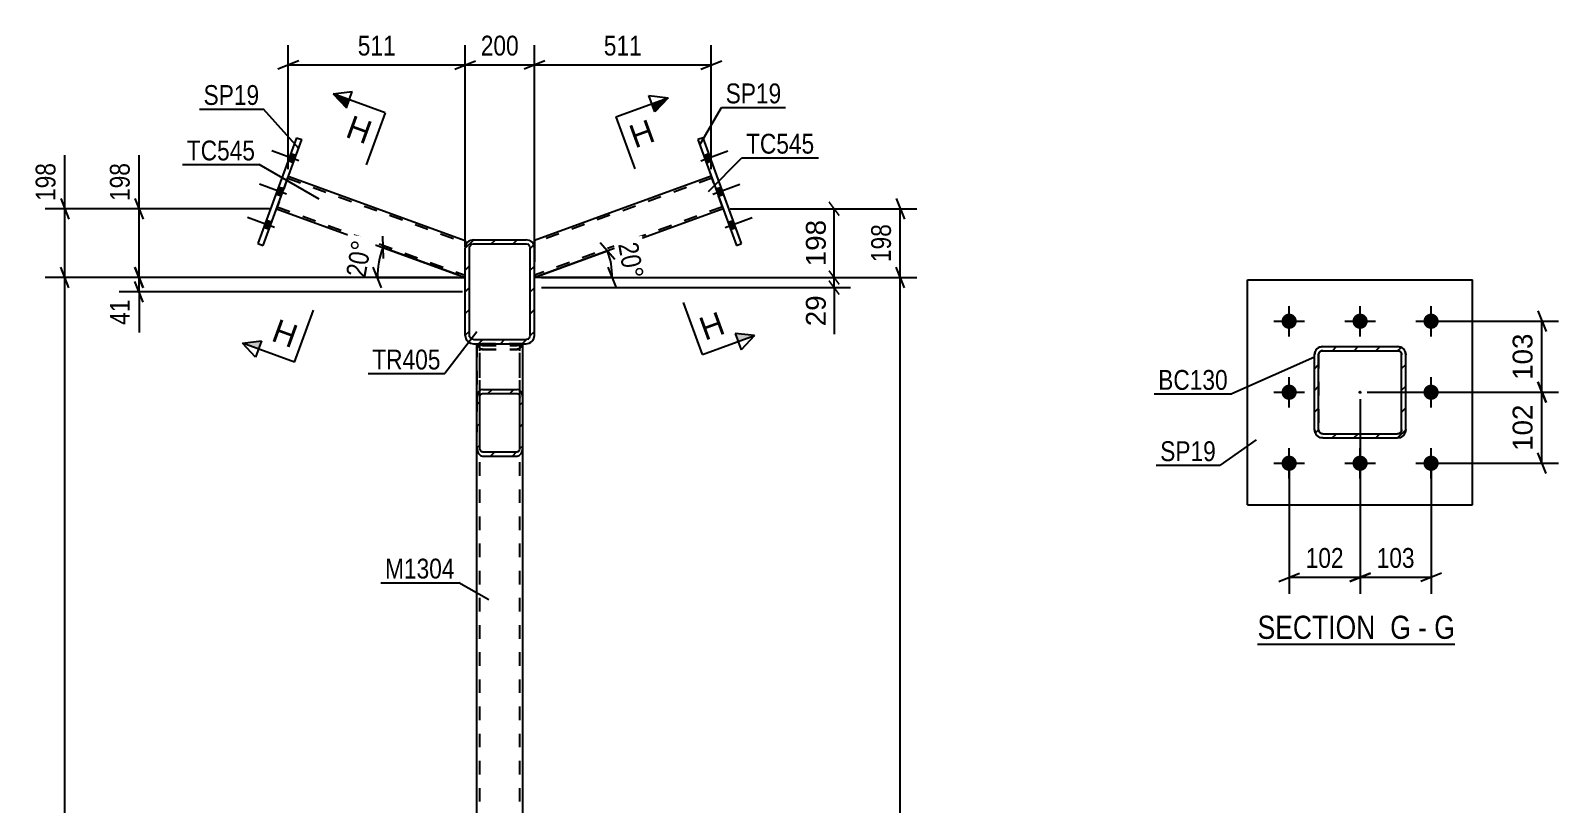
# Model space of a CAD drawing. Header units: millimetres. Extents: x 0 to 1189, y 0 to 841.
# Drawn here: x 188.8 to 409.5, y 164.5 to 276.2 of the extents above; entities that cross this region are included whole.
import ezdxf

# ---------------------------------------------------------------- set-up
doc = ezdxf.new("R2010")
doc.units = ezdxf.units.MM
doc.linetypes.add('DXK_LINE_DOT2', pattern=[3.9198, 1.9599, -1.9599])
doc.linetypes.add('DXK_LINE_DOT3', pattern=[5.9187, 2.979, -0.9799, 0.9799, -0.9799])
doc.styles.add('Arial', font='ARIAL.TTF', dxfattribs={"height": 0.2})
doc.styles.add('Arial Narrow', font='ARIALN.TTF', dxfattribs={"height": 0.2})

# ---------------------------------------------------------------- blocks, each defined once
blk = doc.blocks.new('Unknown-717048542-12 - 9807')
at = {"color": 6, "linetype": 'Continuous'}
blk.add_line((366.06, 187.65), (394.56, 187.65), dxfattribs=at)
at = {"color": 0, "linetype": 'Continuous'}
blk.add_wipeout([(384.17, 188.4), (384.17, 191.9), (366.06, 191.9), (366.06, 188.4)], dxfattribs=at)
at = {"color": 7, "linetype": 'Continuous', "style": 'Arial Narrow'}
blk.add_text('SECTION ', height=3.34, dxfattribs=at).set_placement((366.06, 188.4))
at = {"color": 0, "linetype": 'Continuous'}
blk.add_wipeout([(388.2, 188.4), (388.2, 191.9), (385.22, 191.9), (385.22, 188.4)], dxfattribs=at)
at = {"color": 7, "linetype": 'Continuous', "style": 'Arial Narrow'}
blk.add_text('G', height=3.34, dxfattribs=at).set_placement((385.22, 188.4))
at = {"color": 0, "linetype": 'Continuous'}
blk.add_wipeout([(390.53, 188.4), (390.53, 191.9), (389.25, 191.9), (389.25, 188.4)], dxfattribs=at)
at = {"color": 7, "linetype": 'Continuous', "style": 'Arial Narrow'}
blk.add_text('-', height=3.34, dxfattribs=at).set_placement((389.25, 188.4))
at = {"color": 0, "linetype": 'Continuous'}
blk.add_wipeout([(394.56, 188.4), (394.56, 191.9), (391.58, 191.9), (391.58, 188.4)], dxfattribs=at)
at = {"color": 7, "linetype": 'Continuous', "style": 'Arial Narrow'}
blk.add_text('G', height=3.34, dxfattribs=at).set_placement((391.58, 188.4))
blk = doc.blocks.new('Part-717048542-9842 - 9807')
at = {"linetype": 'Continuous'}
h = blk.add_hatch(dxfattribs=at)
h.set_pattern_fill('', scale=0.7, style=0, pattern_type=0)
h.set_pattern_definition([(45, (386.2725, 217.401), (-1.57154, 1.57154), [])])
h.paths.add_polyline_path([(375.47, 217.4), (386.27, 217.4), (386.73, 217.49), (387.12, 217.75), (387.38, 218.14), (387.47, 218.6), (387.47, 229.4), (387.38, 229.86), (387.12, 230.25), (386.73, 230.51), (386.27, 230.6), (375.47, 230.6), (375.01, 230.51), (374.62, 230.25), (374.36, 229.86), (374.27, 229.4), (374.27, 218.6), (374.36, 218.14), (374.62, 217.75), (375.01, 217.49)])
h.paths.add_polyline_path([(374.92, 218.37), (374.87, 218.6), (374.87, 229.4), (374.92, 229.63), (375.05, 229.83), (375.24, 229.96), (375.47, 230), (386.27, 230), (386.5, 229.96), (386.7, 229.83), (386.83, 229.63), (386.87, 229.4), (386.87, 218.6), (386.83, 218.37), (386.7, 218.18), (386.5, 218.05), (386.27, 218), (375.47, 218), (375.24, 218.05), (375.05, 218.18)])
blk.add_hatch(color=30, dxfattribs=at).paths.add_polyline_path([(380.87, 223.9, -1), (380.87, 224.1, -1)])
at = {"color": 7, "linetype": 'DXK_LINE_DOT2'}
for p, q in [((374.27, 229.4), (374.36, 229.86)), ((374.92, 229.63), (374.87, 229.4)), ((375.05, 229.83), (374.92, 229.63)), ((375.01, 230.51), (375.47, 230.6)), ((375.24, 229.96), (375.05, 229.83)), ((375.47, 230), (375.24, 229.96)), ((375.47, 230.6), (386.27, 230.6)), ((375.47, 230), (386.27, 230)), ((386.27, 230.6), (386.73, 230.51)), ((386.5, 229.96), (386.27, 230)), ((386.7, 229.83), (386.5, 229.96)), ((386.83, 229.63), (386.7, 229.83)), ((386.87, 229.4), (386.83, 229.63)), ((387.38, 229.86), (387.47, 229.4)), ((374.27, 218.6), (374.27, 229.4)), ((374.87, 229.4), (374.87, 218.6)), ((386.87, 218.6), (386.87, 229.4)), ((387.47, 218.6), (387.47, 229.4)), ((374.36, 218.14), (374.27, 218.6)), ((374.87, 218.6), (374.92, 218.37)), ((386.83, 218.37), (386.87, 218.6)), ((387.47, 218.6), (387.38, 218.14)), ((374.92, 218.37), (375.05, 218.18)), ((375.47, 217.4), (375.01, 217.49)), ((375.05, 218.18), (375.24, 218.05)), ((375.24, 218.05), (375.47, 218)), ((375.47, 218), (386.27, 218)), ((375.47, 217.4), (386.27, 217.4)), ((386.27, 218), (386.5, 218.05)), ((386.73, 217.49), (386.27, 217.4)), ((386.5, 218.05), (386.7, 218.18)), ((386.7, 218.18), (386.83, 218.37))]:
    blk.add_line(p, q, dxfattribs=at)
at = {"color": 2, "linetype": 'Continuous'}
for p, q in [((374.36, 229.86), (374.27, 229.4)), ((374.87, 229.4), (374.92, 229.63)), ((374.92, 229.63), (375.05, 229.83)), ((375.47, 230.6), (375.01, 230.51)), ((375.05, 229.83), (375.24, 229.96)), ((375.24, 229.96), (375.47, 230)), ((375.47, 230.6), (386.27, 230.6)), ((375.47, 230), (386.27, 230)), ((386.73, 230.51), (386.27, 230.6)), ((386.27, 230), (386.5, 229.96)), ((386.5, 229.96), (386.7, 229.83)), ((386.7, 229.83), (386.83, 229.63)), ((386.83, 229.63), (386.87, 229.4)), ((387.47, 229.4), (387.38, 229.86)), ((374.27, 218.6), (374.27, 229.4)), ((374.87, 218.6), (374.87, 229.4)), ((386.87, 218.6), (386.87, 229.4)), ((387.47, 218.6), (387.47, 229.4)), ((374.27, 218.6), (374.36, 218.14)), ((374.92, 218.37), (374.87, 218.6)), ((386.87, 218.6), (386.83, 218.37)), ((387.38, 218.14), (387.47, 218.6)), ((375.05, 218.18), (374.92, 218.37)), ((375.01, 217.49), (375.47, 217.4)), ((375.24, 218.05), (375.05, 218.18)), ((375.47, 218), (375.24, 218.05)), ((375.47, 218), (386.27, 218)), ((375.47, 217.4), (386.27, 217.4)), ((386.5, 218.05), (386.27, 218)), ((386.27, 217.4), (386.73, 217.49)), ((386.7, 218.18), (386.5, 218.05)), ((386.83, 218.37), (386.7, 218.18))]:
    blk.add_line(p, q, dxfattribs=at)
at = {"color": 7, "linetype": 'DXK_LINE_DOT3'}
blk.add_line((380.87, 224), (380.87, 224), dxfattribs=at)
at = {"color": 30, "linetype": 'DXK_LINE_DOT3'}
blk.add_line((380.87, 224), (380.87, 224), dxfattribs=at)
at = {"color": 30, "linetype": 'Continuous'}
blk.add_circle((380.87, 224), 0.1, dxfattribs=at)
at = {"color": 7, "linetype": 'DXK_LINE_DOT2'}
for centre, start, end in [((375.47, 229.4), 112.5, 157.5), ((386.27, 229.4), 22.5, 67.5), ((375.47, 218.6), 202.5, 247.5), ((386.27, 218.6), 292.5, 337.5)]:
    blk.add_arc(centre, 1.2, start, end, dxfattribs=at)
at = {"color": 2, "linetype": 'Continuous'}
for centre, start, end in [((375.47, 229.4), 112.5, 157.5), ((386.27, 229.4), 22.5, 67.5), ((375.47, 218.6), 202.5, 247.5), ((386.27, 218.6), 292.5, 337.5)]:
    blk.add_arc(centre, 1.2, start, end, dxfattribs=at)
blk = doc.blocks.new('Part-717048542-9871 - 9807')
at = {"color": 2, "linetype": 'Continuous'}
for p, q in [((364.62, 207.75), (364.62, 240.25)), ((364.62, 240.25), (397.12, 240.25)), ((397.12, 207.75), (397.12, 240.25)), ((364.62, 207.75), (397.12, 207.75))]:
    blk.add_line(p, q, dxfattribs=at)
blk = doc.blocks.new('Bolt-717048542-9910 - 9807')
at = {"linetype": 'Continuous'}
for points in [[(370.62, 235.35, -1), (370.62, 233.15, -1)], [(380.87, 235.35, -1), (380.87, 233.15, -1)], [(391.12, 235.35, -1), (391.12, 233.15, -1)], [(370.62, 225.1, -1), (370.62, 222.9, -1)], [(391.12, 225.1, -1), (391.12, 222.9, -1)], [(370.62, 214.85, -1), (370.62, 212.65, -1)], [(380.87, 214.85, -1), (380.87, 212.65, -1)], [(391.12, 214.85, -1), (391.12, 212.65, -1)]]:
    blk.add_hatch(color=1, dxfattribs=at).paths.add_polyline_path(points)
at = {"color": 1, "linetype": 'Continuous'}
for p, q in [((370.62, 232.05), (370.62, 236.45)), ((380.87, 232.05), (380.87, 236.45)), ((391.12, 232.05), (391.12, 236.45)), ((368.42, 234.25), (372.82, 234.25)), ((378.67, 234.25), (383.07, 234.25)), ((388.92, 234.25), (393.32, 234.25)), ((370.62, 221.8), (370.62, 226.2)), ((391.12, 221.8), (391.12, 226.2)), ((368.42, 224), (372.82, 224)), ((388.92, 224), (393.32, 224)), ((370.62, 211.55), (370.62, 215.95)), ((380.87, 211.55), (380.87, 215.95)), ((391.12, 211.55), (391.12, 215.95)), ((368.42, 213.75), (372.82, 213.75)), ((378.67, 213.75), (383.07, 213.75)), ((388.92, 213.75), (393.32, 213.75))]:
    blk.add_line(p, q, dxfattribs=at)
blk = doc.blocks.new('Part-717048542-4336 - 4328')
at = {"color": 7, "linetype": 'DXK_LINE_DOT2'}
for p, q in [((259.92, 231.01), (253.32, 231.01)), ((253.32, 231.01), (253.32, 218.24)), ((253.36, 231.01), (253.38, 230.91)), ((253.72, 218.24), (253.72, 231.01)), ((253.83, 230.94), (253.8, 231.01)), ((253.81, 230.28), (254.12, 230.19)), ((253.96, 230.82), (253.83, 230.94)), ((254.12, 230.77), (253.96, 230.82)), ((254.12, 230.77), (259.12, 230.77)), ((254.12, 230.19), (259.12, 230.19)), ((259.27, 230.82), (259.12, 230.77)), ((259.12, 230.19), (259.42, 230.28)), ((259.4, 230.94), (259.27, 230.82)), ((259.43, 231.01), (259.4, 230.94)), ((259.52, 218.24), (259.52, 231.01)), ((259.85, 230.91), (259.87, 231.01)), ((259.92, 218.24), (259.92, 231.01))]:
    blk.add_line(p, q, dxfattribs=at)
for centre, start, end in [((254.41, 231.15), 193.2949, 235.5336), ((258.82, 231.15), 304.4664, 346.7051)]:
    blk.add_arc(centre, 1.06, start, end, dxfattribs=at)
blk = doc.blocks.new('Part-717048542-4355 - 4328')
at = {"color": 7, "linetype": 'DXK_LINE_DOT2'}
for p, q in [((253.32, 231.01), (259.92, 231.01)), ((253.32, 215.96), (253.32, 231.01)), ((253.72, 86.51), (253.72, 231.01)), ((259.52, 86.51), (259.52, 231.01)), ((259.92, 215.96), (259.92, 231.01)), ((253.32, 86.51), (253.32, 101.6)), ((259.92, 86.51), (259.92, 101.6)), ((253.32, 86.51), (259.92, 86.51))]:
    blk.add_line(p, q, dxfattribs=at)
at = {"color": 2, "linetype": 'Continuous'}
for p, q in [((253.32, 101.6), (253.32, 215.96)), ((259.92, 101.6), (259.92, 215.96))]:
    blk.add_line(p, q, dxfattribs=at)
blk = doc.blocks.new('Part-717048542-4531 - 4328')
at = {"color": 7, "linetype": 'DXK_LINE_DOT2'}
for p, q in [((226.07, 255.19), (224.36, 250.49)), ((225.97, 254.91), (251.62, 245.57)), ((224.47, 250.77), (251.62, 240.89)), ((251.62, 245.7), (251.62, 245.89)), ((251.62, 240.57), (251.62, 244.81))]:
    blk.add_line(p, q, dxfattribs=at)
at = {"color": 2, "linetype": 'Continuous'}
for p, q in [((226.07, 255.19), (251.62, 245.89)), ((224.36, 250.49), (251.62, 240.57)), ((251.62, 245.89), (251.62, 245.84)), ((251.62, 245.84), (251.62, 245.7)), ((251.62, 245.7), (251.62, 244.81))]:
    blk.add_line(p, q, dxfattribs=at)
blk = doc.blocks.new('Bolt-717048542-4376 - 4328')
at = {"linetype": 'Continuous'}
for points in [[(226.78, 257.14), (227.16, 258.17), (226.41, 258.44), (226.03, 257.41)], [(226.78, 257.14), (227.16, 258.17), (226.41, 258.44), (226.03, 257.41)], [(226.78, 257.14), (227.16, 258.17), (226.41, 258.44), (226.03, 257.41)], [(225.03, 252.32), (225.41, 253.36), (224.66, 253.63), (224.28, 252.6)], [(225.03, 252.32), (225.41, 253.36), (224.66, 253.63), (224.28, 252.6)], [(223.28, 247.51), (223.65, 248.54), (222.9, 248.81), (222.53, 247.78)], [(223.28, 247.51), (223.65, 248.54), (222.9, 248.81), (222.53, 247.78)], [(223.28, 247.51), (223.65, 248.54), (222.9, 248.81), (222.53, 247.78)]]:
    blk.add_hatch(color=1, dxfattribs=at).paths.add_polyline_path(points)
at = {"color": 1, "linetype": 'Continuous'}
for p, q in [((227.58, 257.43), (223.68, 258.85)), ((227.58, 257.43), (223.68, 258.85)), ((227.58, 257.43), (223.68, 258.85)), ((227.16, 258.17), (226.41, 258.44)), ((227.16, 258.17), (226.41, 258.44)), ((227.16, 258.17), (226.41, 258.44)), ((226.78, 257.14), (226.03, 257.41)), ((226.78, 257.14), (226.03, 257.41)), ((226.78, 257.14), (226.03, 257.41)), ((225.83, 252.62), (221.93, 254.04)), ((225.83, 252.62), (221.93, 254.04)), ((225.03, 252.32), (224.28, 252.6)), ((225.03, 252.32), (224.28, 252.6)), ((225.41, 253.36), (224.66, 253.63)), ((225.41, 253.36), (224.66, 253.63)), ((224.08, 247.8), (220.18, 249.22)), ((224.08, 247.8), (220.18, 249.22)), ((224.08, 247.8), (220.18, 249.22)), ((223.28, 247.51), (222.53, 247.78)), ((223.28, 247.51), (222.53, 247.78)), ((223.28, 247.51), (222.53, 247.78)), ((223.65, 248.54), (222.9, 248.81)), ((223.65, 248.54), (222.9, 248.81)), ((223.65, 248.54), (222.9, 248.81))]:
    blk.add_line(p, q, dxfattribs=at)
blk = doc.blocks.new('Part-717048542-4343 - 4328')
at = {"linetype": 'Continuous'}
h = blk.add_hatch(dxfattribs=at)
h.set_pattern_fill('', scale=0.7, style=0, pattern_type=0)
h.set_pattern_definition([(45, (253.3154, 215.9587), (-1.57154, 1.57154), [])])
h.paths.add_polyline_path([(253.32, 223.25), (253.32, 215.96), (253.38, 215.51), (253.55, 215.13), (253.81, 214.88), (254.12, 214.79), (259.12, 214.79), (259.42, 214.88), (259.68, 215.13), (259.85, 215.51), (259.92, 215.96), (259.92, 223.25), (259.85, 223.7), (259.68, 224.08), (259.42, 224.33), (259.12, 224.42), (254.12, 224.42), (253.81, 224.33), (253.55, 224.08), (253.38, 223.7)])
h.paths.add_polyline_path([(253.83, 223.66), (253.96, 223.79), (254.12, 223.83), (259.12, 223.83), (259.27, 223.79), (259.4, 223.66), (259.48, 223.47), (259.52, 223.25), (259.52, 215.96), (259.48, 215.74), (259.4, 215.55), (259.27, 215.42), (259.12, 215.38), (254.12, 215.38), (253.96, 215.42), (253.83, 215.55), (253.75, 215.74), (253.72, 215.96), (253.72, 223.25), (253.75, 223.47)])
at = {"color": 2, "linetype": 'Continuous'}
for p, q in [((253.32, 223.25), (253.32, 231.01)), ((259.92, 223.25), (259.92, 231.01)), ((253.38, 223.7), (253.32, 223.25)), ((253.32, 215.96), (253.32, 223.25)), ((253.72, 223.25), (253.75, 223.47)), ((253.72, 215.96), (253.72, 223.25)), ((254.12, 224.42), (253.81, 224.33)), ((253.96, 223.79), (254.12, 223.83)), ((254.12, 224.42), (259.12, 224.42)), ((254.12, 223.83), (259.12, 223.83)), ((259.42, 224.33), (259.12, 224.42)), ((259.12, 223.83), (259.27, 223.79)), ((259.48, 223.47), (259.52, 223.25)), ((259.52, 215.96), (259.52, 223.25)), ((259.92, 223.25), (259.85, 223.7)), ((259.92, 215.96), (259.92, 223.25)), ((253.32, 215.96), (253.38, 215.51)), ((253.75, 215.74), (253.72, 215.96)), ((253.81, 214.88), (254.12, 214.79)), ((254.12, 215.38), (253.96, 215.42)), ((254.12, 215.38), (259.12, 215.38)), ((254.12, 214.79), (259.12, 214.79)), ((259.27, 215.42), (259.12, 215.38)), ((259.12, 214.79), (259.42, 214.88)), ((259.52, 215.96), (259.48, 215.74)), ((259.85, 215.51), (259.92, 215.96))]:
    blk.add_line(p, q, dxfattribs=at)
at = {"color": 7, "linetype": 'DXK_LINE_DOT2'}
for p, q in [((253.32, 231.01), (259.92, 231.01)), ((253.38, 230.92), (253.36, 231.01)), ((253.72, 215.96), (253.72, 231.01)), ((253.8, 231.01), (253.83, 230.95)), ((254.12, 230.2), (253.81, 230.29)), ((253.83, 230.95), (253.96, 230.82)), ((253.96, 230.82), (254.12, 230.78)), ((254.12, 230.78), (259.12, 230.78)), ((254.12, 230.2), (259.12, 230.2)), ((259.12, 230.78), (259.27, 230.82)), ((259.42, 230.29), (259.12, 230.2)), ((259.27, 230.82), (259.4, 230.95)), ((259.4, 230.95), (259.43, 231.01)), ((259.52, 215.96), (259.52, 231.01)), ((259.87, 231.01), (259.85, 230.92)), ((253.32, 215.96), (253.32, 223.25)), ((259.92, 215.96), (259.92, 223.25))]:
    blk.add_line(p, q, dxfattribs=at)
for centre, start, end in [((254.41, 231.16), 193.3121, 235.5629), ((258.82, 231.16), 304.4371, 346.6879)]:
    blk.add_arc(centre, 1.06, start, end, dxfattribs=at)
at = {"color": 2, "linetype": 'Continuous'}
for centre, radius, start, end in [((254.41, 223.45), 1.06, 124.4371, 166.6879), ((254.26, 223.35), 0.531, 124.4371, 166.6879), ((258.97, 223.35), 0.531, 13.3121, 55.5629), ((258.82, 223.45), 1.06, 13.3121, 55.5629), ((254.41, 215.76), 1.06, 193.3121, 235.5629), ((254.26, 215.86), 0.531, 193.3121, 235.5629), ((258.97, 215.86), 0.531, 304.4371, 346.6879), ((258.82, 215.76), 1.06, 304.4371, 346.6879)]:
    blk.add_arc(centre, radius, start, end, dxfattribs=at)
blk = doc.blocks.new('Part-717048542-4394 - 4328')
at = {"linetype": 'Continuous'}
h = blk.add_hatch(dxfattribs=at)
h.set_pattern_fill('', scale=0.7, style=0, pattern_type=0)
h.set_pattern_definition([(45, (251.6154, 232.2127), (-1.57154, 1.57154), [])])
h.paths.add_polyline_path([(251.62, 244.81), (251.62, 232.21), (251.71, 231.75), (251.97, 231.36), (252.36, 231.1), (252.82, 231.01), (260.42, 231.01), (260.87, 231.1), (261.26, 231.36), (261.52, 231.75), (261.62, 232.21), (261.62, 244.81), (261.52, 245.27), (261.26, 245.66), (260.87, 245.92), (260.42, 246.01), (252.82, 246.01), (252.36, 245.92), (251.97, 245.66), (251.71, 245.27)])
h.paths.add_polyline_path([(252.39, 245.24), (252.59, 245.37), (252.82, 245.41), (260.42, 245.41), (260.64, 245.37), (260.84, 245.24), (260.97, 245.04), (261.02, 244.81), (261.02, 232.21), (260.97, 231.98), (260.84, 231.79), (260.64, 231.66), (260.42, 231.61), (252.82, 231.61), (252.59, 231.66), (252.39, 231.79), (252.26, 231.98), (252.22, 232.21), (252.22, 244.81), (252.26, 245.04)])
at = {"color": 2, "linetype": 'Continuous'}
for p, q in [((251.71, 245.27), (251.62, 244.81)), ((252.22, 244.81), (252.26, 245.04)), ((252.82, 246.01), (252.36, 245.92)), ((252.59, 245.37), (252.82, 245.41)), ((252.82, 246.01), (260.42, 246.01)), ((252.82, 245.41), (260.42, 245.41)), ((260.87, 245.92), (260.42, 246.01)), ((260.42, 245.41), (260.64, 245.37)), ((260.97, 245.04), (261.02, 244.81)), ((261.62, 244.81), (261.52, 245.27)), ((251.62, 232.21), (251.62, 244.81)), ((252.22, 232.21), (252.22, 244.81)), ((261.02, 232.21), (261.02, 244.81)), ((261.62, 232.21), (261.62, 244.81)), ((251.62, 232.21), (251.71, 231.75)), ((252.26, 231.98), (252.22, 232.21)), ((261.02, 232.21), (260.97, 231.98)), ((261.52, 231.75), (261.62, 232.21)), ((252.36, 231.1), (252.82, 231.01)), ((252.82, 231.61), (252.59, 231.66)), ((252.82, 231.61), (260.42, 231.61)), ((252.82, 231.01), (260.42, 231.01)), ((260.64, 231.66), (260.42, 231.61)), ((260.42, 231.01), (260.87, 231.1))]:
    blk.add_line(p, q, dxfattribs=at)
for centre, radius, start, end in [((252.82, 244.81), 1.2, 112.5, 157.5), ((252.82, 244.81), 0.6, 112.5, 157.5), ((260.42, 244.81), 0.6, 22.5, 67.5), ((260.42, 244.81), 1.2, 22.5, 67.5), ((252.82, 232.21), 1.2, 202.5, 247.5), ((252.82, 232.21), 0.6, 202.5, 247.5), ((260.42, 232.21), 0.6, 292.5, 337.5), ((260.42, 232.21), 1.2, 292.5, 337.5)]:
    blk.add_arc(centre, radius, start, end, dxfattribs=at)
blk = doc.blocks.new('Part-717048542-4447 - 4328')
at = {"color": 2, "linetype": 'Continuous'}
for p, q in [((285.98, 260.75), (285.23, 260.47)), ((285.23, 260.47), (290.79, 245.2)), ((291.54, 245.48), (285.98, 260.75)), ((290.79, 245.2), (291.54, 245.48))]:
    blk.add_line(p, q, dxfattribs=at)
blk = doc.blocks.new('Part-717048542-4452 - 4328')
at = {"color": 2, "linetype": 'Continuous'}
for p, q in [((227.25, 260.75), (221.69, 245.48)), ((222.44, 245.2), (228, 260.47)), ((227.25, 260.75), (228, 260.47)), ((221.69, 245.48), (222.44, 245.2))]:
    blk.add_line(p, q, dxfattribs=at)
blk = doc.blocks.new('Part-717048542-4487 - 4328')
at = {"color": 2, "linetype": 'Continuous'}
for p, q in [((287.16, 255.19), (261.62, 245.89)), ((288.87, 250.49), (261.62, 240.57)), ((261.62, 245.89), (261.62, 245.25)), ((261.62, 245.25), (261.62, 244.81))]:
    blk.add_line(p, q, dxfattribs=at)
at = {"color": 7, "linetype": 'DXK_LINE_DOT2'}
for p, q in [((287.26, 254.91), (261.62, 245.57)), ((288.87, 250.49), (287.16, 255.19)), ((288.76, 250.77), (261.62, 240.89)), ((261.62, 245.89), (261.62, 245.84)), ((261.62, 245.84), (261.62, 245.7)), ((261.62, 244.81), (261.62, 240.57))]:
    blk.add_line(p, q, dxfattribs=at)
blk = doc.blocks.new('Bolt-717048542-4534 - 4328')
at = {"linetype": 'Continuous'}
for points in [[(286.07, 258.17), (286.45, 257.14), (287.2, 257.41), (286.82, 258.45)], [(286.07, 258.17), (286.45, 257.14), (287.2, 257.41), (286.82, 258.45)], [(286.07, 258.17), (286.45, 257.14), (287.2, 257.41), (286.82, 258.45)], [(287.82, 253.36), (288.2, 252.32), (288.95, 252.6), (288.57, 253.63)], [(287.82, 253.36), (288.2, 252.32), (288.95, 252.6), (288.57, 253.63)], [(289.58, 248.54), (289.95, 247.51), (290.7, 247.78), (290.33, 248.81)], [(289.58, 248.54), (289.95, 247.51), (290.7, 247.78), (290.33, 248.81)], [(289.58, 248.54), (289.95, 247.51), (290.7, 247.78), (290.33, 248.81)]]:
    blk.add_hatch(color=1, dxfattribs=at).paths.add_polyline_path(points)
at = {"color": 1, "linetype": 'Continuous'}
for p, q in [((285.65, 257.43), (289.55, 258.85)), ((285.65, 257.43), (289.55, 258.85)), ((285.65, 257.43), (289.55, 258.85)), ((286.07, 258.17), (286.82, 258.45)), ((286.07, 258.17), (286.82, 258.45)), ((286.07, 258.17), (286.82, 258.45)), ((286.45, 257.14), (287.2, 257.41)), ((286.45, 257.14), (287.2, 257.41)), ((286.45, 257.14), (287.2, 257.41)), ((287.4, 252.62), (291.3, 254.04)), ((287.4, 252.62), (291.3, 254.04)), ((287.82, 253.36), (288.57, 253.63)), ((287.82, 253.36), (288.57, 253.63)), ((288.2, 252.32), (288.95, 252.6)), ((288.2, 252.32), (288.95, 252.6)), ((289.15, 247.8), (293.05, 249.22)), ((289.15, 247.8), (293.05, 249.22)), ((289.15, 247.8), (293.05, 249.22)), ((289.58, 248.54), (290.33, 248.81)), ((289.58, 248.54), (290.33, 248.81)), ((289.58, 248.54), (290.33, 248.81)), ((289.95, 247.51), (290.7, 247.78)), ((289.95, 247.51), (290.7, 247.78)), ((289.95, 247.51), (290.7, 247.78))]:
    blk.add_line(p, q, dxfattribs=at)
blk = doc.blocks.new('StraightDimension-717048542-9946 - 9807')
at = {"color": 7, "linetype": 'Continuous'}
for p, q in [((380.87, 223), (380.87, 194.9)), ((391.12, 212.75), (391.12, 194.9)), ((379.37, 196.7), (382.37, 197.9)), ((380.87, 197.3), (391.12, 197.3)), ((392.62, 197.9), (389.62, 196.7))]:
    blk.add_line(p, q, dxfattribs=at)
at = {"color": 0}
blk.add_wipeout([(389.34, 198.05), (389.34, 202.25), (382.66, 202.25), (382.66, 198.05)], dxfattribs=at)
at = {"color": 3, "style": 'Arial Narrow'}
blk.add_text('103', height=2.863, dxfattribs=at).set_placement((383.26, 198.65))
blk = doc.blocks.new('StraightDimension-717048542-22421 - 9807')
at = {"color": 7, "linetype": 'Continuous'}
for p, q in [((392.12, 234.25), (409.52, 234.25)), ((406.52, 235.75), (407.72, 232.75)), ((407.12, 224), (407.12, 234.25)), ((407.72, 222.5), (406.52, 225.5)), ((381.87, 224), (409.52, 224))]:
    blk.add_line(p, q, dxfattribs=at)
at = {"color": 0}
blk.add_wipeout([(406.37, 233.06), (402.17, 233.06), (402.17, 225.19), (406.37, 225.19)], dxfattribs=at)
at = {"color": 3, "style": 'Arial'}
blk.add_text('103', height=2.865, rotation=90.0002, dxfattribs=at).set_placement((405.77, 225.79))
blk = doc.blocks.new('StraightDimension-717048542-9947 - 9807')
at = {"color": 7, "linetype": 'Continuous'}
for p, q in [((380.87, 223), (380.87, 194.9)), ((370.62, 212.75), (370.62, 194.9)), ((369.12, 196.7), (372.12, 197.9)), ((370.62, 197.3), (380.87, 197.3)), ((382.37, 197.9), (379.37, 196.7))]:
    blk.add_line(p, q, dxfattribs=at)
at = {"color": 0}
blk.add_wipeout([(379.09, 198.05), (379.09, 202.25), (372.41, 202.25), (372.41, 198.05)], dxfattribs=at)
at = {"color": 3, "style": 'Arial Narrow'}
blk.add_text('102', height=2.863, dxfattribs=at).set_placement((373.01, 198.65))
blk = doc.blocks.new('StraightDimension-717048542-22422 - 9807')
at = {"color": 7, "linetype": 'Continuous'}
for p, q in [((406.52, 225.5), (407.72, 222.5)), ((381.87, 224), (409.52, 224)), ((407.12, 213.75), (407.12, 224)), ((407.72, 212.25), (406.52, 215.25)), ((392.12, 213.75), (409.52, 213.75))]:
    blk.add_line(p, q, dxfattribs=at)
at = {"color": 0}
blk.add_wipeout([(406.37, 222.81), (402.17, 222.81), (402.17, 214.94), (406.37, 214.94)], dxfattribs=at)
at = {"color": 3, "style": 'Arial'}
blk.add_text('102', height=2.865, rotation=90.0002, dxfattribs=at).set_placement((405.77, 215.54))
blk = doc.blocks.new('AngleDimension-717048542-4547 - 4328')
at = {"color": 7, "linetype": 'Continuous'}
for p, q in [((271.09, 245.62), (273.25, 243.21)), ((272.17, 244.41), (261.62, 240.57)), ((262.56, 240.91), (272.17, 244.41)), ((272.85, 240.57), (261.62, 240.57)), ((273.45, 239.07), (272.25, 242.07))]:
    blk.add_line(p, q, dxfattribs=at)
blk.add_arc((261.62, 240.57), 11.23, 0, 20, dxfattribs=at)
at = {"color": 0}
blk.add_wipeout([(274.12, 239.5), (278.26, 240.23), (277.14, 246.59), (273, 245.86)], dxfattribs=at)
at = {"color": 3, "style": 'Arial Narrow'}
blk.add_text('20°', height=2.863, rotation=-80.0021, dxfattribs=at).set_placement((273.7, 245.37))
blk = doc.blocks.new('StraightDimension-717048542-9310 - 4328')
at = {"color": 7, "linetype": 'Continuous'}
for p, q in [((261.62, 245), (261.62, 274.11)), ((287.16, 256.19), (287.16, 274.11)), ((263.12, 271.86), (260.12, 270.66)), ((285.66, 270.66), (288.66, 271.86)), ((261.62, 271.26), (287.16, 271.26))]:
    blk.add_line(p, q, dxfattribs=at)
at = {"color": 0}
blk.add_wipeout([(277.73, 272.01), (277.73, 276.21), (271.04, 276.21), (271.04, 272.01)], dxfattribs=at)
at = {"color": 3, "style": 'Arial Narrow'}
blk.add_text('511', height=2.863, dxfattribs=at).set_placement((271.64, 272.61))
blk = doc.blocks.new('StraightDimension-717048542-4683 - 4328')
at = {"color": 7, "linetype": 'Continuous'}
for p, q in [((193.19, 251.99), (194.39, 248.99)), ((223.36, 250.49), (190.94, 250.49)), ((193.79, 240.57), (193.79, 250.49)), ((250.62, 240.57), (190.94, 240.57)), ((194.39, 239.07), (193.19, 242.07))]:
    blk.add_line(p, q, dxfattribs=at)
at = {"color": 0}
blk.add_wipeout([(193.04, 257.7), (188.84, 257.7), (188.84, 251.01), (193.04, 251.01)], dxfattribs=at)
at = {"color": 7, "linetype": 'Continuous'}
blk.add_line((193.79, 250.49), (193.79, 258.22), dxfattribs=at)
blk.add_line((193.79, 250.49), (193.79, 258.22), dxfattribs=at)
at = {"color": 3, "style": 'Arial Narrow'}
blk.add_text('198', height=2.863, rotation=90.0002, dxfattribs=at).set_placement((192.44, 251.61))
blk = doc.blocks.new('StraightDimension-717048542-4631 - 4328')
at = {"color": 7, "linetype": 'Continuous'}
for p, q in [((203.91, 251.99), (205.11, 248.99)), ((223.36, 250.49), (201.66, 250.49)), ((204.51, 240.57), (204.51, 250.49)), ((250.62, 240.57), (201.66, 240.57)), ((205.11, 239.07), (203.91, 242.07))]:
    blk.add_line(p, q, dxfattribs=at)
at = {"color": 0}
blk.add_wipeout([(203.76, 257.7), (199.56, 257.7), (199.56, 251.01), (203.76, 251.01)], dxfattribs=at)
at = {"color": 7, "linetype": 'Continuous'}
blk.add_line((204.51, 250.49), (204.51, 258.22), dxfattribs=at)
blk.add_line((204.51, 250.49), (204.51, 258.22), dxfattribs=at)
at = {"color": 3, "style": 'Arial Narrow'}
blk.add_text('198', height=2.863, rotation=90.0002, dxfattribs=at).set_placement((203.16, 251.61))
blk = doc.blocks.new('StraightDimension-717048542-9291 - 4328')
at = {"linetype": 'Continuous'}
for points in [[(305.72, 239.67), (305.57, 239.47), (304.07, 241.47), (304.22, 241.67)], [(304.07, 240), (304.22, 240.2), (305.72, 238.2), (305.57, 238)]]:
    blk.add_hatch(color=7, dxfattribs=at).paths.add_polyline_path(points)
at = {"color": 7, "linetype": 'Continuous'}
for p, q in [((262.62, 240.57), (307.29, 240.57)), ((304.89, 239.1), (304.89, 240.57)), ((262.62, 239.1), (307.29, 239.1))]:
    blk.add_line(p, q, dxfattribs=at)
at = {"color": 0}
blk.add_wipeout([(304.29, 238.57), (300.09, 238.57), (300.09, 232.93), (304.29, 232.93)], dxfattribs=at)
at = {"color": 7, "linetype": 'Continuous'}
blk.add_line((304.89, 239.1), (304.89, 232.4), dxfattribs=at)
blk.add_line((304.89, 239.1), (304.89, 232.4), dxfattribs=at)
at = {"color": 3, "style": 'Arial'}
blk.add_text('29', height=2.865, rotation=90.0002, dxfattribs=at).set_placement((303.69, 233.53))
blk = doc.blocks.new('AngleDimension-717048542-4538 - 4328')
at = {"color": 7, "linetype": 'Continuous'}
for p, q in [((239.65, 246.52), (239.75, 243.29)), ((250.68, 240.91), (239.7, 244.91)), ((239.7, 244.91), (251.62, 240.57)), ((239.54, 239.07), (238.34, 242.07)), ((238.94, 240.57), (251.62, 240.57))]:
    blk.add_line(p, q, dxfattribs=at)
blk.add_arc((251.62, 240.57), 12.68, 160, 180, dxfattribs=at)
at = {"color": 0}
blk.add_wipeout([(238.8, 246.11), (234.67, 246.84), (233.54, 240.48), (237.68, 239.75)], dxfattribs=at)
at = {"color": 3, "style": 'Arial Narrow'}
blk.add_text('20°', height=2.863, rotation=80.0021, dxfattribs=at).set_placement((237.19, 240.44))
blk = doc.blocks.new('StraightDimension-717048542-9311 - 4328')
at = {"color": 7, "linetype": 'Continuous'}
for p, q in [((251.62, 245), (251.62, 274.11)), ((261.62, 245), (261.62, 274.11)), ((250.12, 270.66), (253.12, 271.86)), ((263.12, 271.86), (260.12, 270.66)), ((251.62, 271.26), (261.62, 271.26))]:
    blk.add_line(p, q, dxfattribs=at)
at = {"color": 0}
blk.add_wipeout([(259.96, 272.01), (259.96, 276.21), (253.27, 276.21), (253.27, 272.01)], dxfattribs=at)
at = {"color": 3, "style": 'Arial Narrow'}
blk.add_text('200', height=2.863, dxfattribs=at).set_placement((253.87, 272.61))
blk = doc.blocks.new('StraightDimension-717048542-9247 - 4328')
at = {"color": 7, "linetype": 'Continuous'}
for p, q in [((313.86, 251.99), (315.06, 248.99)), ((289.87, 250.49), (316.86, 250.49)), ((314.46, 240.57), (314.46, 250.49)), ((262.62, 240.57), (316.86, 240.57)), ((315.06, 239.07), (313.86, 242.07))]:
    blk.add_line(p, q, dxfattribs=at)
at = {"color": 0}
blk.add_wipeout([(313.71, 248.87), (309.51, 248.87), (309.51, 242.19), (313.71, 242.19)], dxfattribs=at)
at = {"color": 3, "style": 'Arial Narrow'}
blk.add_text('198', height=2.863, rotation=90.0002, dxfattribs=at).set_placement((313.11, 242.79))
blk = doc.blocks.new('StraightDimension-717048542-4642 - 4328')
at = {"color": 7, "linetype": 'Continuous'}
for p, q in [((250.62, 240.57), (201.66, 240.57)), ((203.91, 242.07), (205.11, 239.07)), ((204.51, 238.51), (204.51, 240.57)), ((251.22, 238.51), (201.66, 238.51)), ((205.11, 237.01), (203.91, 240.01))]:
    blk.add_line(p, q, dxfattribs=at)
at = {"color": 0}
blk.add_wipeout([(203.76, 237.99), (199.56, 237.99), (199.56, 233.13), (203.76, 233.13)], dxfattribs=at)
at = {"color": 7, "linetype": 'Continuous'}
blk.add_line((204.51, 238.51), (204.51, 232.61), dxfattribs=at)
blk.add_line((204.51, 238.51), (204.51, 232.61), dxfattribs=at)
at = {"color": 3, "style": 'Arial Narrow'}
blk.add_text('41', height=2.863, rotation=90.0002, dxfattribs=at).set_placement((203.16, 233.73))
blk = doc.blocks.new('StraightDimension-717048542-4678 - 4328')
at = {"color": 7, "linetype": 'Continuous'}
for p, q in [((250.62, 240.57), (190.94, 240.57)), ((194.39, 239.07), (193.19, 242.07)), ((193.79, 77.41), (193.79, 240.57)), ((236.58, 77.41), (190.94, 77.41)), ((193.19, 78.91), (194.39, 75.91))]:
    blk.add_line(p, q, dxfattribs=at)
at = {"color": 0}
blk.add_wipeout([(193.04, 163.24), (188.84, 163.24), (188.84, 154.73), (193.04, 154.73)], dxfattribs=at)
at = {"color": 3, "style": 'Arial Narrow'}
blk.add_text('3263', height=2.863, rotation=90.0002, dxfattribs=at).set_placement((192.44, 155.33))
blk = doc.blocks.new('StraightDimension-717048542-9312 - 4328')
at = {"color": 7, "linetype": 'Continuous'}
for p, q in [((226.07, 256.19), (226.07, 274.11)), ((251.62, 245), (251.62, 274.11)), ((227.57, 271.86), (224.57, 270.66)), ((250.12, 270.66), (253.12, 271.86)), ((226.07, 271.26), (251.62, 271.26))]:
    blk.add_line(p, q, dxfattribs=at)
at = {"color": 0}
blk.add_wipeout([(242.19, 272.01), (242.19, 276.21), (235.5, 276.21), (235.5, 272.01)], dxfattribs=at)
at = {"color": 3, "style": 'Arial Narrow'}
blk.add_text('511', height=2.863, dxfattribs=at).set_placement((236.1, 272.61))
blk = doc.blocks.new('StraightDimension-717048542-9248 - 4328')
at = {"color": 7, "linetype": 'Continuous'}
for p, q in [((262.62, 240.57), (316.86, 240.57)), ((315.06, 239.07), (313.86, 242.07)), ((314.46, 77.43), (314.46, 240.57)), ((276.71, 77.43), (316.86, 77.43)), ((313.86, 78.93), (315.06, 75.93))]:
    blk.add_line(p, q, dxfattribs=at)
at = {"color": 0}
blk.add_wipeout([(313.71, 163.26), (309.51, 163.26), (309.51, 154.74), (313.71, 154.74)], dxfattribs=at)
at = {"color": 3, "style": 'Arial Narrow'}
blk.add_text('3263', height=2.863, rotation=90.0002, dxfattribs=at).set_placement((313.11, 155.34))
blk = doc.blocks.new('StraightDimension-717048542-9290 - 4328')
at = {"linetype": 'Continuous'}
for points in [[(305.72, 249.59), (305.57, 249.39), (304.07, 251.39), (304.22, 251.59)], [(304.07, 241.47), (304.22, 241.67), (305.72, 239.67), (305.57, 239.47)]]:
    blk.add_hatch(color=7, dxfattribs=at).paths.add_polyline_path(points)
at = {"color": 7, "linetype": 'Continuous'}
for p, q in [((289.87, 250.49), (307.29, 250.49)), ((304.89, 240.57), (304.89, 250.49)), ((262.62, 240.57), (307.29, 240.57))]:
    blk.add_line(p, q, dxfattribs=at)
at = {"color": 0}
blk.add_wipeout([(304.29, 249.47), (300.09, 249.47), (300.09, 241.59), (304.29, 241.59)], dxfattribs=at)
at = {"color": 3, "style": 'Arial'}
blk.add_text('198', height=2.865, rotation=90.0002, dxfattribs=at).set_placement((303.69, 242.19))
blk = doc.blocks.new('Mark-717048542-22439 - 9807')
at = {"color": 0}
blk.add_wipeout([(361.75, 224.35), (361.75, 227.35), (351.71, 227.35), (351.71, 224.35)], dxfattribs=at)
blk.add_wipeout([(361.75, 224.35), (361.75, 227.35), (351.71, 227.35), (351.71, 224.35)], dxfattribs=at)
at = {"color": 30, "linetype": 'Continuous'}
for p in [(374.27, 229.06), (351.11, 223.75)]:
    blk.add_line(p, (362.35, 223.75), dxfattribs=at)
at = {"color": 3, "style": 'Arial Narrow'}
blk.add_text('BC130', height=2.863, dxfattribs=at).set_placement((351.71, 224.35))
blk = doc.blocks.new('Mark-717048542-22440 - 9807')
at = {"color": 0}
blk.add_wipeout([(360.04, 214.06), (360.04, 217.06), (352, 217.06), (352, 214.06)], dxfattribs=at)
blk.add_wipeout([(360.04, 214.06), (360.04, 217.06), (352, 217.06), (352, 214.06)], dxfattribs=at)
at = {"color": 30, "linetype": 'Continuous'}
for p in [(365.85, 217.12), (351.4, 213.46)]:
    blk.add_line(p, (360.64, 213.46), dxfattribs=at)
at = {"color": 3, "style": 'Arial Narrow'}
blk.add_text('SP19', height=2.863, dxfattribs=at).set_placement((352, 214.06))
blk = doc.blocks.new('Mark-717048542-4483 - 4328')
at = {"color": 0}
blk.add_wipeout([(302.05, 258.45), (302.05, 261.45), (292.18, 261.45), (292.18, 258.45)], dxfattribs=at)
blk.add_wipeout([(302.05, 258.45), (302.05, 261.45), (292.18, 261.45), (292.18, 258.45)], dxfattribs=at)
at = {"color": 30, "linetype": 'Continuous'}
for p, q in [((286.77, 252.96), (291.58, 257.85)), ((291.58, 257.85), (302.65, 257.85))]:
    blk.add_line(p, q, dxfattribs=at)
at = {"color": 3, "style": 'Arial Narrow'}
blk.add_text('TC545', height=2.863, dxfattribs=at).set_placement((292.18, 258.45))
blk = doc.blocks.new('Mark-717048542-4351 - 4328')
at = {"color": 0}
blk.add_wipeout([(250.09, 197.11), (250.09, 200.11), (240.04, 200.11), (240.04, 197.11)], dxfattribs=at)
blk.add_wipeout([(250.09, 197.11), (250.09, 200.11), (240.04, 200.11), (240.04, 197.11)], dxfattribs=at)
at = {"color": 30, "linetype": 'Continuous'}
for p in [(239.44, 196.51), (255.02, 194.01)]:
    blk.add_line(p, (250.69, 196.51), dxfattribs=at)
at = {"color": 3, "style": 'Arial Narrow'}
blk.add_text('M1304', height=2.863, dxfattribs=at).set_placement((240.04, 197.11))
blk = doc.blocks.new('Mark-717048542-4390 - 4328')
at = {"color": 0}
blk.add_wipeout([(248.06, 227.29), (248.06, 230.29), (238.2, 230.29), (238.2, 227.29)], dxfattribs=at)
blk.add_wipeout([(248.06, 227.29), (248.06, 230.29), (238.2, 230.29), (238.2, 227.29)], dxfattribs=at)
at = {"color": 30, "linetype": 'Continuous'}
for p in [(253.32, 232.72), (237.6, 226.69)]:
    blk.add_line(p, (248.66, 226.69), dxfattribs=at)
at = {"color": 3, "style": 'Arial Narrow'}
blk.add_text('TR405', height=2.863, dxfattribs=at).set_placement((238.2, 227.29))
blk = doc.blocks.new('SectionMark-717048542-10393 - 4328')
at = {"linetype": 'Continuous'}
blk.add_hatch(color=6, dxfattribs=at).paths.add_polyline_path([(222.21, 231.41), (221.78, 230.24), (219.43, 231.09)])
at = {"color": 6, "linetype": 'Continuous'}
for p, q in [((232.54, 267.09), (235.31, 267.41)), ((219.43, 231.09), (222.21, 231.41)), ((221.35, 229.06), (219.43, 231.09)), ((222.21, 231.41), (221.35, 229.06))]:
    blk.add_line(p, q, dxfattribs=at)
at = {"color": 0, "linetype": 'Continuous'}
for points in [[(237.32, 259.77), (238.52, 263.05), (235.35, 264.21), (234.15, 260.92)], [(226.61, 230.34), (227.81, 233.63), (224.64, 234.78), (223.44, 231.5)]]:
    blk.add_wipeout(points, dxfattribs=at)
at = {"linetype": 'Continuous'}
blk.add_hatch(color=6, dxfattribs=at).paths.add_polyline_path([(234.89, 266.24), (234.46, 265.06), (232.54, 267.09)])
at = {"color": 6, "linetype": 'Continuous'}
for p, q in [((240.05, 264.36), (232.54, 267.09)), ((232.54, 267.09), (234.46, 265.06)), ((234.46, 265.06), (235.31, 267.41)), ((240.05, 264.36), (237.32, 256.84)), ((226.95, 228.36), (229.69, 235.87)), ((226.95, 228.36), (219.43, 231.09))]:
    blk.add_line(p, q, dxfattribs=at)
at = {"color": 3, "linetype": 'Continuous', "style": 'Arial'}
for p in [(234.15, 260.92), (223.44, 231.5)]:
    blk.add_text('H', height=3.34, rotation=-20.002, dxfattribs=at).set_placement(p)
blk = doc.blocks.new('Mark-717048542-4443 - 4328')
at = {"color": 0}
blk.add_wipeout([(297.28, 265.71), (297.28, 268.71), (289.24, 268.71), (289.24, 265.71)], dxfattribs=at)
blk.add_wipeout([(297.28, 265.71), (297.28, 268.71), (289.24, 268.71), (289.24, 265.71)], dxfattribs=at)
at = {"color": 30, "linetype": 'Continuous'}
for p, q in [((285.5, 259.73), (288.64, 265.11)), ((288.64, 265.11), (297.88, 265.11))]:
    blk.add_line(p, q, dxfattribs=at)
at = {"color": 3, "style": 'Arial Narrow'}
blk.add_text('SP19', height=2.863, dxfattribs=at).set_placement((289.24, 265.71))
blk = doc.blocks.new('Mark-717048542-4448 - 4328')
at = {"color": 0}
blk.add_wipeout([(221.87, 265.48), (221.87, 268.48), (213.83, 268.48), (213.83, 265.48)], dxfattribs=at)
blk.add_wipeout([(221.87, 265.48), (221.87, 268.48), (213.83, 268.48), (213.83, 265.48)], dxfattribs=at)
at = {"color": 30, "linetype": 'Continuous'}
for p in [(213.23, 264.88), (227.55, 259.23)]:
    blk.add_line(p, (222.47, 264.88), dxfattribs=at)
at = {"color": 3, "style": 'Arial Narrow'}
blk.add_text('SP19', height=2.863, dxfattribs=at).set_placement((213.83, 265.48))
blk = doc.blocks.new('Mark-717048542-4527 - 4328')
at = {"color": 0}
blk.add_wipeout([(221.27, 257.47), (221.27, 260.47), (211.41, 260.47), (211.41, 257.47)], dxfattribs=at)
blk.add_wipeout([(221.27, 257.47), (221.27, 260.47), (211.41, 260.47), (211.41, 257.47)], dxfattribs=at)
at = {"color": 30, "linetype": 'Continuous'}
for p in [(210.81, 256.87), (230.53, 251.87)]:
    blk.add_line(p, (221.87, 256.87), dxfattribs=at)
at = {"color": 3, "style": 'Arial Narrow'}
blk.add_text('TC545', height=2.863, dxfattribs=at).set_placement((211.41, 257.47))
blk = doc.blocks.new('SectionMark-717048542-10451 - 4328')
at = {"linetype": 'Continuous'}
blk.add_hatch(color=6, dxfattribs=at).paths.add_polyline_path([(291.06, 231.32), (290.63, 232.49), (293.41, 232.17)])
at = {"color": 6, "linetype": 'Continuous'}
for p, q in [((278.13, 266.83), (280.91, 266.51)), ((293.41, 232.17), (290.63, 232.49)), ((290.63, 232.49), (291.48, 230.14)), ((293.41, 232.17), (291.48, 230.14))]:
    blk.add_line(p, q, dxfattribs=at)
at = {"color": 0, "linetype": 'Continuous'}
for points in [[(279.29, 260.34), (278.09, 263.62), (274.93, 262.47), (276.12, 259.18)], [(289.4, 232.57), (288.2, 235.86), (285.03, 234.71), (286.23, 231.42)]]:
    blk.add_wipeout(points, dxfattribs=at)
at = {"linetype": 'Continuous'}
blk.add_hatch(color=6, dxfattribs=at).paths.add_polyline_path([(278.99, 264.48), (278.56, 265.66), (280.91, 266.51)])
at = {"color": 6, "linetype": 'Continuous'}
for p, q in [((273.39, 263.77), (280.91, 266.51)), ((278.99, 264.48), (278.13, 266.83)), ((280.91, 266.51), (278.99, 264.48)), ((273.39, 263.77), (276.13, 256.26)), ((285.89, 229.43), (283.15, 236.95)), ((285.89, 229.43), (293.41, 232.17))]:
    blk.add_line(p, q, dxfattribs=at)
at = {"color": 3, "linetype": 'Continuous', "style": 'Arial'}
for p in [(276.12, 259.18), (286.23, 231.42)]:
    blk.add_text('H', height=3.34, rotation=20.002, dxfattribs=at).set_placement(p)

msp = doc.modelspace()

# ---------------------------------------------------------------- block references
for name in ['Part-717048542-4452 - 4328', 'Part-717048542-4447 - 4328', 'Bolt-717048542-4376 - 4328', 'Bolt-717048542-4534 - 4328', 'Part-717048542-4531 - 4328', 'Part-717048542-4487 - 4328', 'Part-717048542-4394 - 4328', 'Part-717048542-9871 - 9807', 'Bolt-717048542-9910 - 9807', 'Part-717048542-4336 - 4328', 'Part-717048542-4355 - 4328', 'Part-717048542-4343 - 4328', 'Part-717048542-9842 - 9807', 'Unknown-717048542-12 - 9807']:
    msp.add_blockref(name, (0, 0))

# ---------------------------------------------------------------- next in the draw order: block references
for name in ['StraightDimension-717048542-4683 - 4328', 'AngleDimension-717048542-4547 - 4328', 'StraightDimension-717048542-9946 - 9807', 'Mark-717048542-22440 - 9807']:
    msp.add_blockref(name, (0, 0))

# ---------------------------------------------------------------- next in the draw order: block references
for name in ['StraightDimension-717048542-9310 - 4328', 'StraightDimension-717048542-4631 - 4328', 'StraightDimension-717048542-9291 - 4328', 'StraightDimension-717048542-22421 - 9807']:
    msp.add_blockref(name, (0, 0))

# ---------------------------------------------------------------- next in the draw order: block references
for name in ['AngleDimension-717048542-4538 - 4328', 'StraightDimension-717048542-9947 - 9807']:
    msp.add_blockref(name, (0, 0))

# ---------------------------------------------------------------- next in the draw order: block references
for name in ['StraightDimension-717048542-9311 - 4328', 'StraightDimension-717048542-4642 - 4328', 'Mark-717048542-22439 - 9807', 'StraightDimension-717048542-22422 - 9807']:
    msp.add_blockref(name, (0, 0))

# ---------------------------------------------------------------- next in the draw order: block references
for name in ['StraightDimension-717048542-9312 - 4328', 'StraightDimension-717048542-9247 - 4328', 'StraightDimension-717048542-4678 - 4328']:
    msp.add_blockref(name, (0, 0))

# ---------------------------------------------------------------- next in the draw order: block references
for name in ['Mark-717048542-4483 - 4328', 'StraightDimension-717048542-9248 - 4328', 'Mark-717048542-4390 - 4328', 'Mark-717048542-4351 - 4328']:
    msp.add_blockref(name, (0, 0))

# ---------------------------------------------------------------- next in the draw order: block references
for name in ['SectionMark-717048542-10393 - 4328', 'Mark-717048542-4443 - 4328', 'StraightDimension-717048542-9290 - 4328']:
    msp.add_blockref(name, (0, 0))

# ---------------------------------------------------------------- next in the draw order: block references
for name in ['Mark-717048542-4448 - 4328', 'SectionMark-717048542-10451 - 4328']:
    msp.add_blockref(name, (0, 0))

# ---------------------------------------------------------------- next in the draw order: block references
msp.add_blockref('Mark-717048542-4527 - 4328', (0, 0))

doc.saveas('drawing.dxf')
